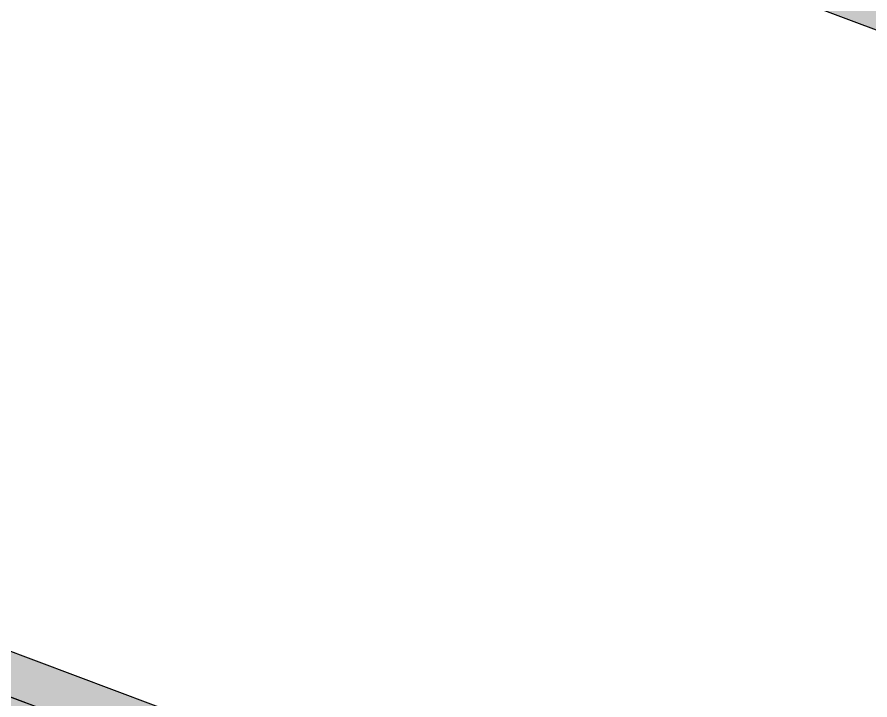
# Model space of a CAD drawing. Header units: millimetres. Extents: x 50 to 612415, y 2 to 4150.
# Drawn here: x 483393.9 to 483496.4, y 1898.5 to 1980.6 of the extents above; entities that cross this region are included whole.
import ezdxf

# ---------------------------------------------------------------- set-up
doc = ezdxf.new("R2010")
doc.units = ezdxf.units.MM
doc.layers.add('HATCH', color=8, linetype='Continuous', lineweight=9)
doc.layers.add('OUTLINE', color=7, linetype='Continuous', lineweight=25)

msp = doc.modelspace()

# ---------------------------------------------------------------- hatches: boundary and pattern name
at = {"layer": 'HATCH', "true_color": 0xccae87}
for points in [[(483707.276, 1900.221), (483327.72, 2042.555), (482665.499, 2485.776)], [(482562.28, 2215.867), (482182.724, 2358.201), (483508.199, 1859.369)], [(482182.724, 2358.201), (483257.691, 1953.309), (483508.199, 1859.369)], [(483194.875, 1978.645), (482562.28, 2215.867), (483508.199, 1859.369)], [(483574.432, 1836.311), (483194.875, 1978.645), (483508.199, 1859.369)], [(483574.432, 1830.832), (483194.875, 1973.166), (483508.199, 1853.89)], [(483508.199, 1853.89), (483194.875, 1973.166), (483574.432, 1830.832)], [(483257.691, 1953.309), (483259.167, 1952.587), (483508.199, 1859.369)], [(483259.167, 1952.587), (483260.219, 1951.699), (483508.199, 1859.369)], [(483260.219, 1951.699), (483260.775, 1950.705), (483508.199, 1859.369)], [(483260.775, 1950.705), (483260.798, 1949.673), (483508.199, 1859.369)], [(483260.798, 1949.673), (483260.285, 1948.673), (483508.199, 1859.369)], [(483260.285, 1948.673), (483502.336, 1860.12), (483504.4, 1860.131)], [(483260.285, 1948.673), (483504.4, 1860.131), (483506.4, 1859.875)], [(483260.285, 1948.673), (483500.348, 1859.842), (483502.336, 1860.12)], [(483260.285, 1948.673), (483506.4, 1859.875), (483508.199, 1859.369)], [(483260.285, 1948.673), (483498.572, 1859.316), (483500.348, 1859.842)], [(483260.285, 1948.673), (483497.128, 1858.578), (483498.572, 1859.316)]]:
    msp.add_hatch(color=43, dxfattribs=at).paths.add_polyline_path(points)
at = {"layer": 'HATCH', "true_color": 0xc0a47f}
for points in [[(483707.276, 1900.221), (483327.72, 2042.555), (483327.72, 2048.033), (483707.276, 1905.699)], [(483194.875, 1973.166), (483574.432, 1830.832), (483574.432, 1836.311), (483194.875, 1978.645)], [(483194.875, 1966.318), (483574.432, 1823.984), (483574.432, 1830.832), (483194.875, 1973.166)]]:
    msp.add_hatch(color=33, dxfattribs=at).paths.add_polyline_path(points)

# ---------------------------------------------------------------- linework, layer by layer
at = {"layer": 'OUTLINE', "color": 139, "true_color": 0x42544a}
for p, q in [((483707.276, 1900.221), (483327.72, 2042.555)), ((483707.276, 1900.221), (483327.72, 2042.555)), ((483574.432, 1836.311), (483194.875, 1978.645)), ((483574.432, 1836.311), (483194.875, 1978.645)), ((483574.432, 1830.832), (483194.875, 1973.166)), ((483194.875, 1973.166), (483574.432, 1830.832)), ((483574.432, 1830.832), (483194.875, 1973.166)), ((483194.875, 1973.166), (483574.432, 1830.832))]:
    msp.add_line(p, q, dxfattribs=at)

doc.saveas('drawing.dxf')
